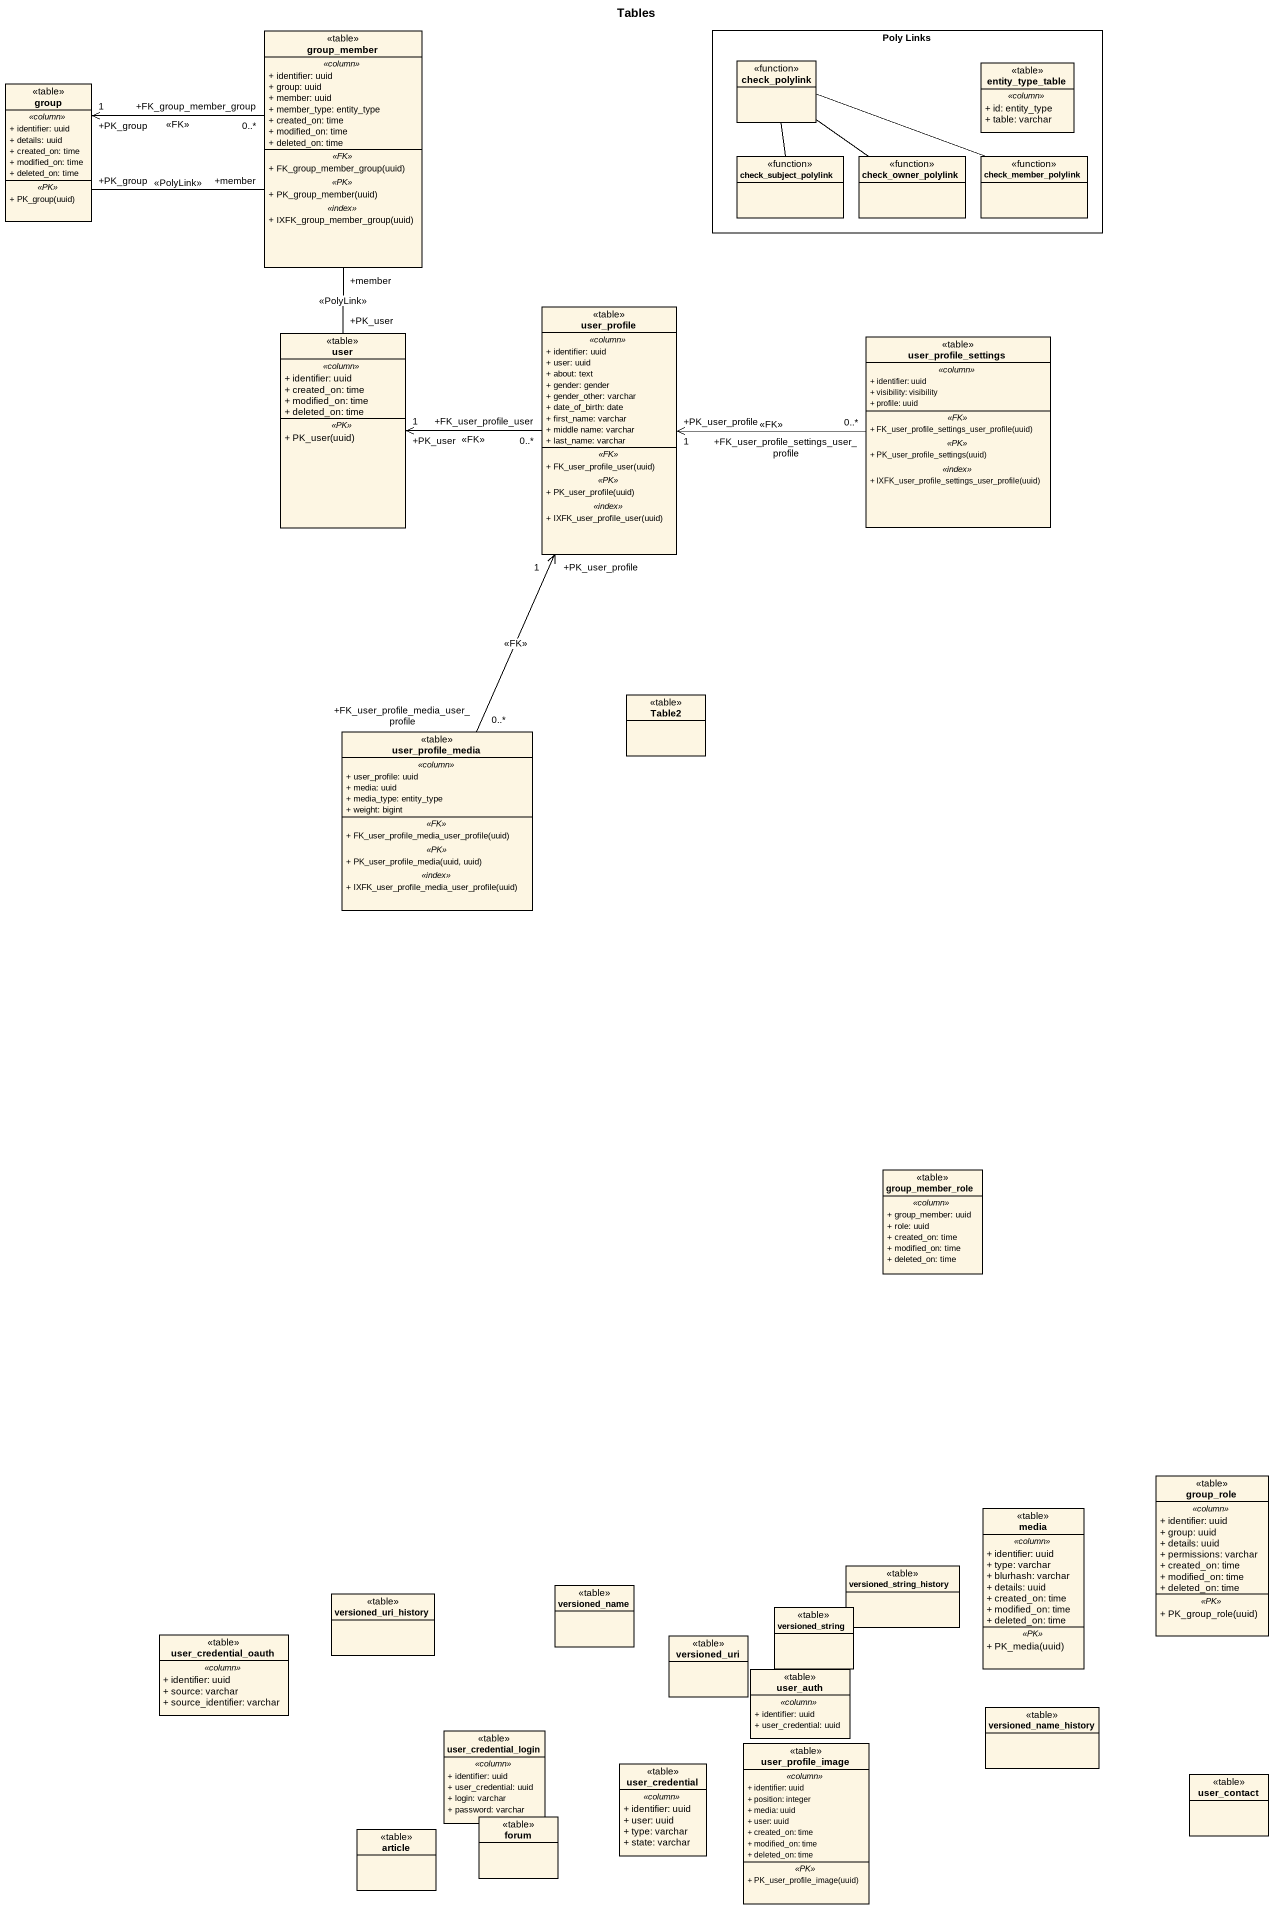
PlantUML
@startuml
title Tables
hide circle
hide empty members
skinparam classAttributeIconSize 0
class group_member <<table>> {
  .. <<column>> ..
  + identifier: uuid
  + group: uuid
  + member: uuid
  + member_type: entity_type
  + created_on: time
  + modified_on: time
  + deleted_on: time
  .. <<FK>> ..
  + FK_group_member_group(uuid)
  .. <<PK>> ..
  + PK_group_member(uuid)
  .. <<index>> ..
  + IXFK_group_member_group(uuid)
}
rectangle "Poly Links" as Poly_Links {
  class check_polylink <<function>>
  class entity_type_table <<table>> {
    .. <<column>> ..
    + id: entity_type
    + table: varchar
  }
  class check_subject_polylink <<function>>
  class check_owner_polylink <<function>>
  class check_member_polylink <<function>>
}
class "group" as group_ <<table>> {
  .. <<column>> ..
  + identifier: uuid
  + details: uuid
  + created_on: time
  + modified_on: time
  + deleted_on: time
  .. <<PK>> ..
  + PK_group(uuid)
}
class user_profile <<table>> {
  .. <<column>> ..
  + identifier: uuid
  + user: uuid
  + about: text
  + gender: gender
  + gender_other: varchar
  + date_of_birth: date
  + first_name: varchar
  + middle name: varchar
  + last_name: varchar
  .. <<FK>> ..
  + FK_user_profile_user(uuid)
  .. <<PK>> ..
  + PK_user_profile(uuid)
  .. <<index>> ..
  + IXFK_user_profile_user(uuid)
}
class user <<table>> {
  .. <<column>> ..
  + identifier: uuid
  + created_on: time
  + modified_on: time
  + deleted_on: time
  .. <<PK>> ..
  + PK_user(uuid)
}
class user_profile_settings <<table>> {
  .. <<column>> ..
  + identifier: uuid
  + visibility: visibility
  + profile: uuid
  .. <<FK>> ..
  + FK_user_profile_settings_user_profile(uuid)
  .. <<PK>> ..
  + PK_user_profile_settings(uuid)
  .. <<index>> ..
  + IXFK_user_profile_settings_user_profile(uuid)
}
class Table2 <<table>>
class user_profile_media <<table>> {
  .. <<column>> ..
  + user_profile: uuid
  + media: uuid
  + media_type: entity_type
  + weight: bigint
  .. <<FK>> ..
  + FK_user_profile_media_user_profile(uuid)
  .. <<PK>> ..
  + PK_user_profile_media(uuid, uuid)
  .. <<index>> ..
  + IXFK_user_profile_media_user_profile(uuid)
}
class group_member_role <<table>> {
  .. <<column>> ..
  + group_member: uuid
  + role: uuid
  + created_on: time
  + modified_on: time
  + deleted_on: time
}
class media <<table>> {
  .. <<column>> ..
  + identifier: uuid
  + type: varchar
  + blurhash: varchar
  + details: uuid
  + created_on: time
  + modified_on: time
  + deleted_on: time
  .. <<PK>> ..
  + PK_media(uuid)
}
class group_role <<table>> {
  .. <<column>> ..
  + identifier: uuid
  + group: uuid
  + details: uuid
  + permissions: varchar
  + created_on: time
  + modified_on: time
  + deleted_on: time
  .. <<PK>> ..
  + PK_group_role(uuid)
}
class versioned_name <<table>>
class versioned_string_history <<table>>
class versioned_uri_history <<table>>
class versioned_string <<table>>
class user_credential_oauth <<table>> {
  .. <<column>> ..
  + identifier: uuid
  + source: varchar
  + source_identifier: varchar
}
class versioned_uri <<table>>
class user_auth <<table>> {
  .. <<column>> ..
  + identifier: uuid
  + user_credential: uuid
}
class versioned_name_history <<table>>
class user_credential_login <<table>> {
  .. <<column>> ..
  + identifier: uuid
  + user_credential: uuid
  + login: varchar
  + password: varchar
}
class user_profile_image <<table>> {
  .. <<column>> ..
  + identifier: uuid
  + position: integer
  + media: uuid
  + user: uuid
  + created_on: time
  + modified_on: time
  + deleted_on: time
  .. <<PK>> ..
  + PK_user_profile_image(uuid)
}
class user_credential <<table>> {
  .. <<column>> ..
  + identifier: uuid
  + user: uuid
  + type: varchar
  + state: varchar
}
class user_contact <<table>>
class article <<table>>
class forum <<table>>
group_member "+FK_group_member_group\n0..*" -left-> "+PK_group\n1" group_ : <<FK>>
group_member "+member" -left- "+PK_group" group_ : <<PolyLink>>
group_member "+member" -- "+PK_user" user : <<PolyLink>>
check_subject_polylink -up- check_polylink
check_owner_polylink -up- check_polylink
check_member_polylink -left- check_polylink
user_profile "+FK_user_profile_user\n0..*" -left-> "+PK_user\n1" user : <<FK>>
user_profile_settings "+FK_user_profile_settings_user_profile\n0..*" -left-> "+PK_user_profile\n1" user_profile : <<FK>>
user_profile_media "+FK_user_profile_media_user_profile\n0..*" -up-> "+PK_user_profile\n1" user_profile : <<FK>>
@enduml
